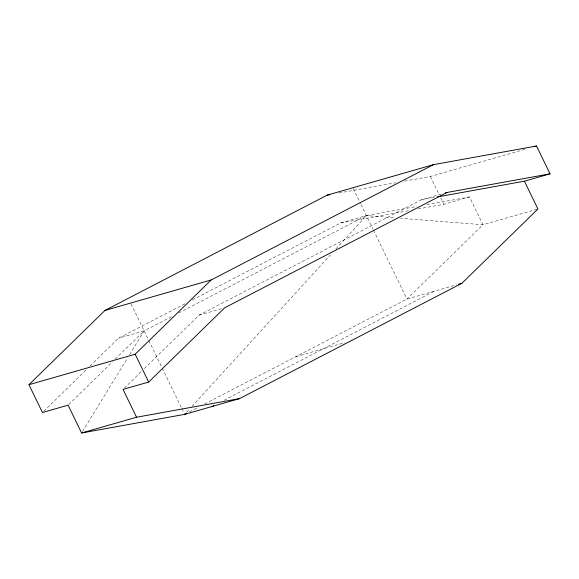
<?xml version="1.0" encoding="UTF-8"?>
<svg xmlns="http://www.w3.org/2000/svg" width="579" height="579" viewBox="0 0 579 579"><rect width="100%" height="100%" fill="white"/><g stroke="black" fill="none" stroke-linecap="round" stroke-linejoin="round"><path stroke-width="0.43" stroke-dasharray="2.9 2.17" d="M82.551 431.456L127.684 357.757M129.566 354.688L144.142 330.891L171.42 316.735M186.496 412.357L189.55 409.02M191.989 406.349L330.428 254.934M335.921 248.934L366.413 215.576L417.054 206.421M43.751 411.264L86.278 369.713M90.143 365.942L118.5 338.245L185.099 303.693M68.742 404.54L112.565 361.73M115.141 359.212L144.142 330.891L118.5 338.245M124.326 388.147L141.725 371.153M144.301 368.635L199.075 315.128L421.353 199.82L441.01 194.182M192.322 299.944L340.778 222.937L366.413 215.576L395.11 217.842M178.643 312.986L366.413 215.576M189.463 411.864L198.257 407.305M204.655 403.983L406.943 299.046L456.73 284.767M224.131 400.255L434.409 291.165M404.562 181.133L430.327 176.479L526.181 148.984M418.067 208.954L443.832 204.3L469.475 196.947L482.98 224.768L406.943 299.046L373.498 230.167M537.066 209.258L482.98 224.768L400.487 218.269M199.075 315.128L223.863 308.021M295.804 356.7L344.737 342.667M338.816 193.024L395.674 182.74M421.353 199.82L434.677 197.41M426.824 204.655L469.475 196.947M340.778 222.937L410.077 210.401M430.327 176.479L439.2 194.761M440.749 197.938L443.832 204.3M353.291 188.551L360.623 203.656M361.007 204.452L373.1 229.356M131.013 303.859L148.47 339.801M148.861 340.611L161.845 367.354M162.236 368.164L181.517 407.869M181.915 408.68L184.274 413.544"/><path stroke-width="0.87" d="M524.415 181.184L537.92 209.012L461.883 283.29L239.605 398.598L184.665 414.354L81.61 432.991L68.098 405.17L42.462 412.523L28.95 384.702L104.994 310.424L327.265 195.109L433.483 164.646L536.538 146.009L550.05 173.83L524.415 181.184L437.34 196.932M28.95 384.702L135.168 354.232L211.205 279.954L433.483 164.646M239.605 398.598L136.55 417.227L123.037 389.406L148.673 382.053L224.717 307.775L446.988 192.467L550.05 173.83M184.665 414.354L186.264 413.522M212.138 406.472L213.738 405.647M533.947 146.755L536.538 146.009M445.28 192.959L446.988 192.467M104.994 310.424L211.205 279.954M458.445 284.275L461.883 283.29M81.61 432.991L136.55 417.227M327.265 195.109L329.929 194.631M135.168 354.232L148.673 382.053"/></g></svg>
